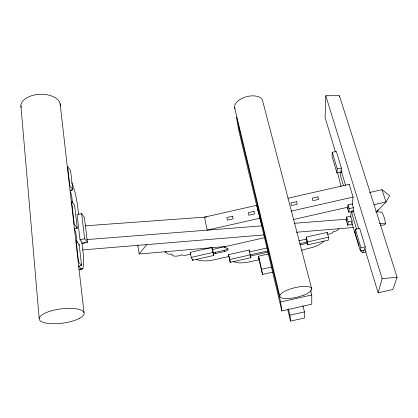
<?xml version="1.0" encoding="UTF-8"?>
<svg xmlns="http://www.w3.org/2000/svg" width="418" height="418" viewBox="0 0 418 418"><rect width="100%" height="100%" fill="white"/><g stroke="black" fill="none" stroke-linecap="round" stroke-linejoin="round"><path stroke-width="0.63" d="M310.616 290.552L311.765 294.972L311.76 304.215L281.847 310.929L257.42 207.756L257.927 210.735L257.321 208.195M364.747 248.605L378.123 292.809L392.894 289.491L397.1 277.228L339.406 95.722L325.8 95.712L325.079 117.536L335.482 151.917M327.075 233.416L327.132 232.403L306.31 237.105L306.347 239.101M341.156 170.659L341.37 168.057L336.312 151.379L332.247 152.304L332.023 156.316L336.981 172.869L341.94 171.741M327.132 232.403L328.48 237.199L328.302 240.188L307.632 244.854L305.971 238.61M339.322 97.023L339.406 95.722M332.247 152.304L337.258 168.992L336.981 172.869L337.394 172.462M351.883 223.202L352.175 221.007L350.697 216.08L346.642 216.999L346.266 220.307A7.21 2.66 -15.8 0 1 346.82 220.385M353.079 210.055L353.388 207.678L352.233 203.874L348.022 204.83L347.614 208.399A7.493 2.869 -16.1 0 1 348.189 208.488M348.022 204.83L349.161 208.634L348.743 212.177L353.701 211.053M346.642 216.999L348.105 221.927L347.713 225.197L352.766 224.053M350.556 217.193L351.334 211.038M352.165 204.433L353.09 197.087L349.197 184.338M365.452 249.859L360.368 251.009L354.872 232.638L355.363 229.283L359.647 228.312L365.269 246.845L364.862 248.982M355.363 229.283L360.933 247.822L360.368 251.009L360.776 250.492M361.136 250.737L362.077 252.399L362.881 252.597L363.346 250.116M78.845 269.704L82.848 268.706C84.864 259.897 82.607 250.743 81.897 241.881M378.123 292.809L382.146 278.67L325.8 95.712M78.72 245.408L79.148 244.373L76.123 240.695L78.574 262.049L81.609 265.503L78.443 266.219M376.09 211.602L377.25 211.158L378.274 209.533M137.788 245L139.178 253.987L146.661 244.629M348.11 224.738L347.713 225.197L346.088 219.706M349.155 211.717L348.743 212.177L347.624 208.441M308.056 244.394L307.632 244.854L307.591 241.912L306.31 237.105M375.803 211.696A66.911 25.477 -18.8 0 0 381.754 212.172A16.689 8.261 84.9 0 1 385.49 223.792L384.377 224.962L380.49 225.281M377.25 211.158L386.002 201.993L389.576 195.614L381.979 189.683L369.533 192.499M324.175 240.92C318.411 247.038 309.247 247.968 301.54 250.262M230.773 261.846L230.271 262.321L228.39 254.708L249.149 250.021L250.878 257.671L230.271 262.321L229.064 256.647M193.09 259.777L192.536 260.262L191.251 257.383L190.3 252.357L211.806 247.493L212.516 249.483L212.266 248.25L212.621 249.232M165.883 251.678L165.136 252.258A3.401 1.306 -9.9 0 1 166.85 253.026A5.267 2.027 -10.2 0 0 172.127 254.066A5.894 2.247 -10.4 0 0 174.802 256.14A5.894 2.247 -10.4 0 0 181.658 254.808A5.188 1.975 -10.7 0 0 188.152 254.693A3.302 1.244 -10.8 0 1 190.707 254.29M267.483 251.009L250.037 254.865M267.766 252.19L250.309 256.051M70.271 190.409L72.805 189.829L70.579 170.706L67.596 166.296L69.811 185.602L72.805 189.829L72.257 189.652M70.119 190.833L71.384 190.545L71.081 189.913M81.818 243.574L87.414 242.304L84.373 217.355L81.62 213.598L77.09 214.627L80.042 239.843L81.933 242.184M337.258 168.992L341.37 168.057M74.101 228.892L77.262 228.176L74.592 205.217L71.588 201.136L74.247 224.325L77.262 228.176L76.698 227.941M80.042 239.843L84.65 238.798L87.414 242.304M82.142 243.328L85.251 242.628M256.908 205.269L204.533 217.151L207.156 230.146L259.996 218.18L256.908 205.269L257.519 208.869M287.809 198.263L349.349 184.301M291.137 211.121L353.257 197.05M293.295 219.544L348.231 207.109M79.08 269.558L82.848 268.706M349.161 208.634L353.388 207.678M374.073 204.695L386.002 201.993L381.979 189.683M212.381 249.515L264.928 237.633M191.251 257.383L212.825 252.509L213.88 255.44L192.536 260.262L192.296 258.998M348.105 221.927L352.175 221.007M212.866 252.592A4.065 1.536 -11.6 0 0 215.145 252.341L224.341 250.262A4.065 1.536 -11.9 0 0 227.706 248.532M213.849 253.794A4.07 1.531 -11.6 0 0 215.395 253.564L224.597 251.484A4.065 1.531 -11.9 0 0 228.103 249.133A7.116 2.675 -11.8 0 0 224.847 247.759L224.539 246.766M229.085 256.553C218.483 258.172 206.858 263.418 196.298 259.426M249.509 251.939L267.097 247.968M298.865 240.789L306.415 239.086M229.425 259.568L250.246 254.865L250.878 257.671M307.591 241.912L328.48 237.199M299.758 243.746L306.3 242.158A3.94 1.426 -14.5 0 0 306.958 241.876M300.067 244.922L306.613 243.333A3.945 1.421 -14.5 0 0 307.272 243.051M233.155 261.469C241.416 264.955 250.774 261.135 259.202 259.818L258.496 256.224L268.586 253.945M272.661 272.144L262.525 274.427L261.527 269.291L271.705 266.998M360.933 247.822L365.269 246.845M362.881 252.597L366.063 251.882M281.847 310.929L280.619 301.974L311.765 294.972M304.476 311.891L304.675 317.967L290.536 321.139L289.925 315.156L304.476 311.891L302.878 305.579M382.146 278.67L397.1 277.228M139.178 253.987L225.683 246.505M82.513 249.933L263.873 234.932M296.294 232.246L353.299 227.533M86.839 239.598L262.159 225.83M294.35 223.301L346.391 219.215M85.173 225.824L206.832 216.984M341.981 172.326L340.121 172.117A4.138 0.632 77.5 0 0 341.036 177.561L343.471 185.644M352.505 211.132L353.78 211.289M213.258 255.215L213.88 255.44L212.339 247.853M81.019 265.216L81.609 265.503L79.148 244.373M354.872 232.638L355.619 233.27M78.84 266.287L81.379 269.129M190.3 252.357L190.733 253.334M71.713 182.656C76.128 192.755 77.273 203.911 78.683 214.742M359.135 245.993L351.663 222.475M228.39 254.708L228.771 255.957M340.968 170.042L345.696 185.67M353.064 210.008L358.717 228.683M356.632 229.346L352.771 216.524A4.253 0.664 76.9 0 1 351.867 212.004M341.062 186.668L337.457 172.242M311.776 289.047L262.75 101.308A14.437 7.968 -14.8 0 0 246.583 96.683A14.437 7.968 -14.8 0 0 234.953 108.732M288.389 308.834L289.925 315.156M287.767 309.722L290.536 321.139M234.644 107.739L279.825 296.231M280.619 301.974L236.337 116.951L238.997 131.445L257.018 206.931M258.496 256.224L261.527 269.291M258.773 257.99L259.055 259.207M258.7 257.932L262.525 274.427M249.149 250.021L249.577 251.923M224.586 246.526L224.847 247.759M224.341 250.262L224.597 251.484M215.145 252.341L215.395 253.564M211.806 247.493L212.825 252.509M259.996 218.18L260.675 222.24M81.62 213.598L84.65 238.798M72.445 202.646L71.802 197.045A4.744 1.092 76.1 0 0 70.459 191.993M77.037 242.534L76.175 235.041A4.849 1.149 76.8 0 0 74.195 228.86M60.114 103.69L84.023 312.695M20.9 105.754L39.182 318.38M21.052 107.416A19.698 11.26 -1.9 0 1 40.003 94.311A19.698 11.26 -1.9 0 1 60.229 105.879M385.49 223.792A67.481 24.636 -18.5 0 1 379.513 223.384M338.946 228.719A4.838 1.766 -15.5 0 1 337.091 230.49L336.229 230.893A4.838 1.766 -15.5 0 1 333.298 231.718A4.812 1.75 -15.3 0 1 331.72 233.051L330.884 233.458A4.812 1.75 -15.3 0 1 327.978 234.31M79.201 318.495L76.207 319.838A22.661 7.174 -7.5 0 1 60.307 323.422L56.059 323.71A22.661 7.174 -7.5 0 1 40.87 315.731A22.661 7.174 -7.5 0 1 73.087 308.474A22.661 7.174 -7.5 0 1 79.201 318.495M303.923 295.113L296.122 297.522L288.237 298.64A16.396 4.932 -13.6 0 1 283.305 292.098A16.396 4.932 -13.6 0 1 307.857 286.581A16.396 4.932 -13.6 0 1 303.923 295.113M232.554 216.205L226.869 217.496L227.434 220.087L233.124 218.797L232.554 216.205M253.872 211.372L248.187 212.663L248.783 215.249L254.484 213.959L253.872 211.372M296.566 201.695L290.865 202.986L291.539 205.557L297.25 204.261L296.566 201.695M317.936 196.847L312.236 198.142L312.946 200.703L318.657 199.412L317.936 196.847"/></g></svg>
